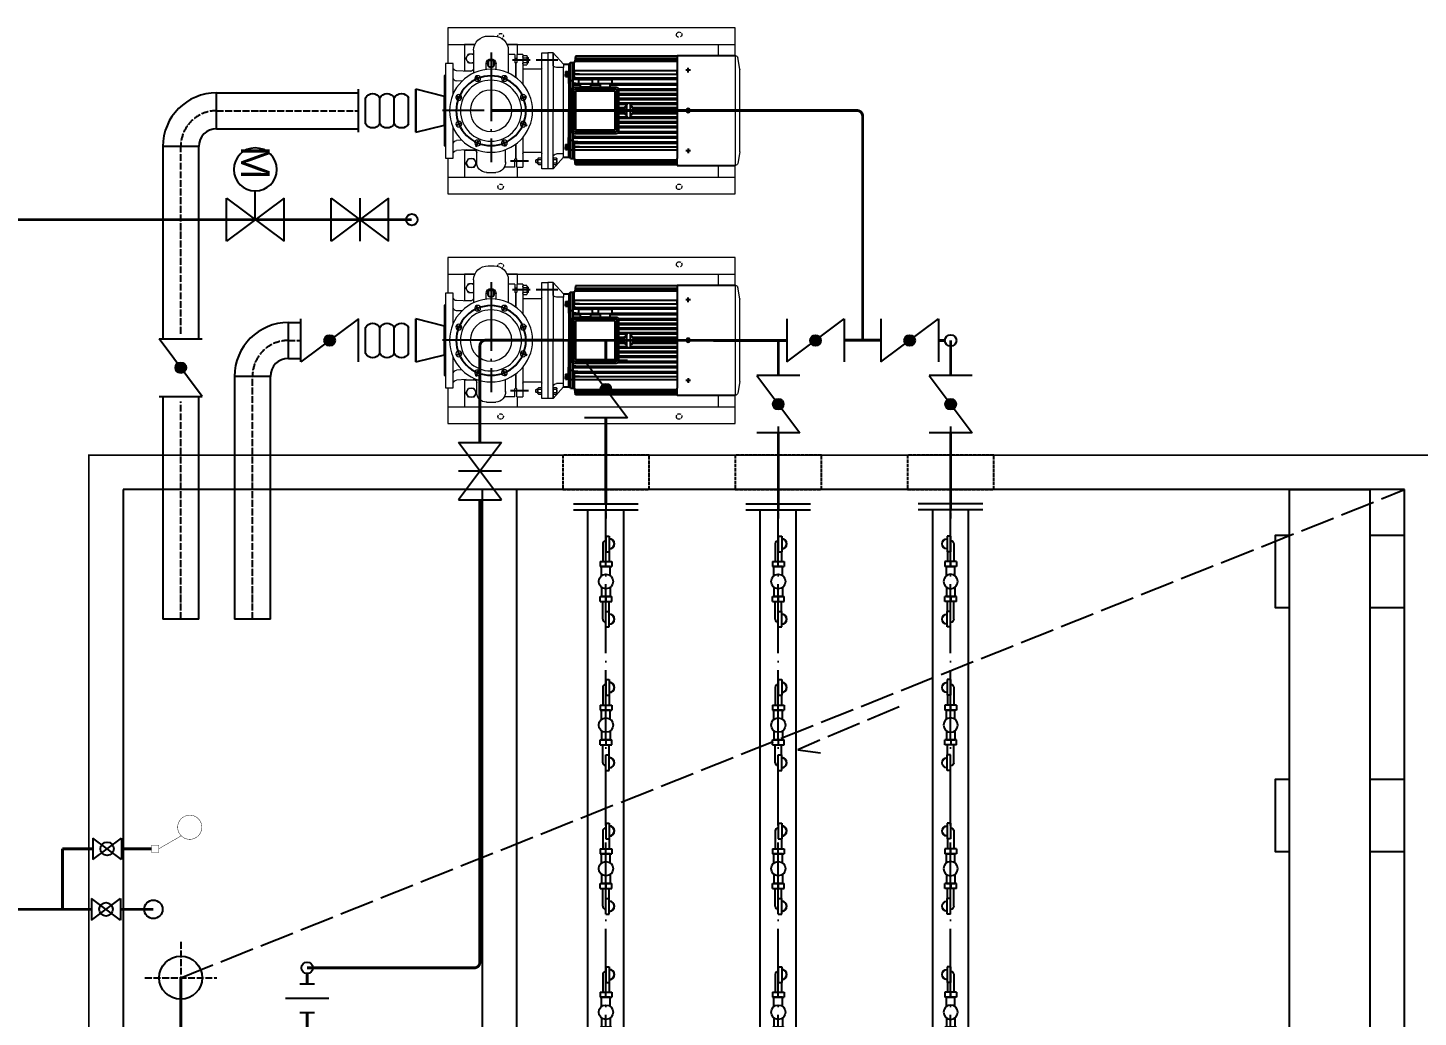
# Model space of a CAD drawing. Header units: inches. Extents: x -26985 to 86262, y -10753 to 149570.
# Drawn here: x -8481 to -3641, y 115889 to 119335 of the extents above; entities that cross this region are included whole.
import ezdxf

# ---------------------------------------------------------------- set-up
doc = ezdxf.new("R2010")
doc.units = ezdxf.units.IN
doc.header["$MEASUREMENT"] = 0
doc.linetypes.add('ACAD_ISO02W100', pattern=[15, 12, -3])
doc.linetypes.add('ACAD_ISO04W100', pattern=[30, 24, -3, 0, -3])
for name, color, linetype in [('JY', 7, 'Continuous'), ('JYKC', 4, 'Continuous'), ('JYKC-YM', 4, 'Continuous')]:
    doc.layers.add(name, color=color, linetype=linetype)
doc.styles.get("Standard").update_dxf_attribs({"font": 'arial.ttf'})

# ---------------------------------------------------------------- blocks, each defined once
blk = doc.blocks.new('JYSP-3620-P')
at = {"layer": 'JYKC', "color": 132, "linetype": 'Continuous', "lineweight": -3}
for p, q in [((3500, 175), (3500, -50)), ((3520, 175), (3520, -50)), ((0, 125), (3500, 125)), ((0, 125), (0, 0)), ((0, 0), (3500, 0))]:
    blk.add_line(p, q, dxfattribs=at)
at = {"layer": 'JYKC', "color": 50, "linetype": 'ACAD_ISO04W100', "lineweight": -3, "ltscale": 10}
blk.add_line((0, 62.5), (3500, 62.5), dxfattribs=at)
at = {"layer": 'JYKC', "color": 136, "linetype": 'Continuous', "lineweight": -3}
for p, q in [((91.7, 62.5), (146.1, 62.5)), ((91.7, 62.5), (91.7, 50.7)), ((91.7, 50.7), (146.1, 50.7)), ((146.1, 62.5), (146.1, 50.7)), ((230, 77.5), (198.2, 77.5)), ((198.2, 47.5), (198.2, 77.5)), ((270, 77.5), (301.8, 77.5)), ((301.8, 47.5), (301.8, 77.5)), ((408.3, 62.5), (353.9, 62.5)), ((353.9, 62.5), (353.9, 50.7)), ((408.3, 50.7), (353.9, 50.7)), ((408.3, 62.5), (408.3, 50.7)), ((591.7, 62.5), (646.1, 62.5)), ((591.7, 62.5), (591.7, 50.7)), ((591.7, 50.7), (646.1, 50.7)), ((646.1, 62.5), (646.1, 50.7)), ((730, 77.5), (698.2, 77.5)), ((698.2, 47.5), (698.2, 77.5)), ((770, 77.5), (801.8, 77.5)), ((801.8, 47.5), (801.8, 77.5)), ((908.3, 62.5), (853.9, 62.5)), ((853.9, 62.5), (853.9, 50.7)), ((908.3, 50.7), (853.9, 50.7)), ((908.3, 62.5), (908.3, 50.7)), ((1091.7, 62.5), (1146.1, 62.5)), ((1091.7, 62.5), (1091.7, 50.7)), ((1091.7, 50.7), (1146.1, 50.7)), ((1146.1, 62.5), (1146.1, 50.7)), ((1230, 77.5), (1198.2, 77.5)), ((1198.2, 47.5), (1198.2, 77.5)), ((1270, 77.5), (1301.8, 77.5)), ((1301.8, 47.5), (1301.8, 77.5)), ((1408.3, 62.5), (1353.9, 62.5)), ((1353.9, 62.5), (1353.9, 50.7)), ((1408.3, 50.7), (1353.9, 50.7)), ((1408.3, 62.5), (1408.3, 50.7)), ((1591.7, 62.5), (1646.1, 62.5)), ((1591.7, 62.5), (1591.7, 50.7)), ((1591.7, 50.7), (1646.1, 50.7)), ((1646.1, 62.5), (1646.1, 50.7)), ((1730, 77.5), (1698.2, 77.5)), ((1698.2, 47.5), (1698.2, 77.5)), ((1770, 77.5), (1801.8, 77.5)), ((1801.8, 47.5), (1801.8, 77.5)), ((1908.3, 62.5), (1853.9, 62.5)), ((1853.9, 62.5), (1853.9, 50.7)), ((1908.3, 50.7), (1853.9, 50.7)), ((1908.3, 62.5), (1908.3, 50.7)), ((2091.7, 62.5), (2146.1, 62.5)), ((2091.7, 62.5), (2091.7, 50.7)), ((2091.7, 50.7), (2146.1, 50.7)), ((2146.1, 62.5), (2146.1, 50.7)), ((2230, 77.5), (2198.2, 77.5)), ((2198.2, 47.5), (2198.2, 77.5)), ((2270, 77.5), (2301.8, 77.5)), ((2301.8, 47.5), (2301.8, 77.5)), ((2408.3, 62.5), (2353.9, 62.5)), ((2353.9, 62.5), (2353.9, 50.7)), ((2408.3, 50.7), (2353.9, 50.7)), ((2408.3, 62.5), (2408.3, 50.7)), ((2591.7, 62.5), (2646.1, 62.5)), ((2591.7, 62.5), (2591.7, 50.7)), ((2591.7, 50.7), (2646.1, 50.7)), ((2646.1, 62.5), (2646.1, 50.7)), ((2730, 77.5), (2698.2, 77.5)), ((2698.2, 47.5), (2698.2, 77.5)), ((2770, 77.5), (2801.8, 77.5)), ((2801.8, 47.5), (2801.8, 77.5)), ((2908.3, 62.5), (2853.9, 62.5)), ((2853.9, 62.5), (2853.9, 50.7)), ((2908.3, 50.7), (2853.9, 50.7)), ((2908.3, 62.5), (2908.3, 50.7)), ((3091.7, 62.5), (3146.1, 62.5)), ((3091.7, 62.5), (3091.7, 50.7)), ((3091.7, 50.7), (3146.1, 50.7)), ((3146.1, 62.5), (3146.1, 50.7)), ((3230, 77.5), (3198.2, 77.5)), ((3198.2, 47.5), (3198.2, 77.5)), ((3270, 77.5), (3301.8, 77.5)), ((3301.8, 47.5), (3301.8, 77.5)), ((3408.3, 62.5), (3353.9, 62.5)), ((3353.9, 62.5), (3353.9, 50.7)), ((3408.3, 50.7), (3353.9, 50.7)), ((3408.3, 62.5), (3408.3, 50.7)), ((230, 47.5), (198.2, 47.5)), ((270, 47.5), (301.8, 47.5)), ((730, 47.5), (698.2, 47.5)), ((770, 47.5), (801.8, 47.5)), ((1230, 47.5), (1198.2, 47.5)), ((1270, 47.5), (1301.8, 47.5)), ((1730, 47.5), (1698.2, 47.5)), ((1770, 47.5), (1801.8, 47.5)), ((2230, 47.5), (2198.2, 47.5)), ((2270, 47.5), (2301.8, 47.5)), ((2730, 47.5), (2698.2, 47.5)), ((2770, 47.5), (2801.8, 47.5)), ((3230, 47.5), (3198.2, 47.5)), ((3270, 47.5), (3301.8, 47.5))]:
    blk.add_line(p, q, dxfattribs=at)
at = {"layer": 'JYKC', "color": 136, "linetype": 'Continuous', "ltscale": 2}
for p, q in [((118.9, 73.6), (180.6, 73.7)), ((146.1, 51.2), (180.6, 51.2)), ((180.6, 82.9), (180.6, 42.4)), ((180.6, 82.9), (198.2, 82.9)), ((198.2, 62.7), (180.6, 62.6)), ((198.2, 82.9), (198.2, 42.4)), ((301.8, 82.9), (301.8, 42.4)), ((319.4, 82.9), (301.8, 82.9)), ((301.8, 62.7), (319.4, 62.6)), ((319.4, 82.9), (319.4, 42.4)), ((381.1, 73.6), (319.4, 73.7)), ((353.9, 51.2), (319.4, 51.2)), ((618.9, 73.6), (680.6, 73.7)), ((646.1, 51.2), (680.6, 51.2)), ((680.6, 82.9), (680.6, 42.4)), ((680.6, 82.9), (698.2, 82.9)), ((698.2, 62.7), (680.6, 62.6)), ((698.2, 82.9), (698.2, 42.4)), ((801.8, 82.9), (801.8, 42.4)), ((819.4, 82.9), (801.8, 82.9)), ((801.8, 62.7), (819.4, 62.6)), ((819.4, 82.9), (819.4, 42.4)), ((881.1, 73.6), (819.4, 73.7)), ((853.9, 51.2), (819.4, 51.2)), ((1118.9, 73.6), (1180.6, 73.7)), ((1146.1, 51.2), (1180.6, 51.2)), ((1180.6, 82.9), (1180.6, 42.4)), ((1180.6, 82.9), (1198.2, 82.9)), ((1198.2, 62.7), (1180.6, 62.6)), ((1198.2, 82.9), (1198.2, 42.4)), ((1301.8, 82.9), (1301.8, 42.4)), ((1319.4, 82.9), (1301.8, 82.9)), ((1301.8, 62.7), (1319.4, 62.6)), ((1319.4, 82.9), (1319.4, 42.4)), ((1381.1, 73.6), (1319.4, 73.7)), ((1353.9, 51.2), (1319.4, 51.2)), ((1618.9, 73.6), (1680.6, 73.7)), ((1646.1, 51.2), (1680.6, 51.2)), ((1680.6, 82.9), (1680.6, 42.4)), ((1680.6, 82.9), (1698.2, 82.9)), ((1698.2, 62.7), (1680.6, 62.6)), ((1698.2, 82.9), (1698.2, 42.4)), ((1801.8, 82.9), (1801.8, 42.4)), ((1819.4, 82.9), (1801.8, 82.9)), ((1801.8, 62.7), (1819.4, 62.6)), ((1819.4, 82.9), (1819.4, 42.4)), ((1881.1, 73.6), (1819.4, 73.7)), ((1853.9, 51.2), (1819.4, 51.2)), ((2118.9, 73.6), (2180.6, 73.7)), ((2146.1, 51.2), (2180.6, 51.2)), ((2180.6, 82.9), (2180.6, 42.4)), ((2180.6, 82.9), (2198.2, 82.9)), ((2198.2, 62.7), (2180.6, 62.6)), ((2198.2, 82.9), (2198.2, 42.4)), ((2301.8, 82.9), (2301.8, 42.4)), ((2319.4, 82.9), (2301.8, 82.9)), ((2301.8, 62.7), (2319.4, 62.6)), ((2319.4, 82.9), (2319.4, 42.4)), ((2381.1, 73.6), (2319.4, 73.7)), ((2353.9, 51.2), (2319.4, 51.2)), ((2618.9, 73.6), (2680.6, 73.7)), ((2646.1, 51.2), (2680.6, 51.2)), ((2680.6, 82.9), (2680.6, 42.4)), ((2680.6, 82.9), (2698.2, 82.9)), ((2698.2, 62.7), (2680.6, 62.6)), ((2698.2, 82.9), (2698.2, 42.4)), ((2801.8, 82.9), (2801.8, 42.4)), ((2819.4, 82.9), (2801.8, 82.9)), ((2801.8, 62.7), (2819.4, 62.6)), ((2819.4, 82.9), (2819.4, 42.4)), ((2881.1, 73.6), (2819.4, 73.7)), ((2853.9, 51.2), (2819.4, 51.2)), ((3118.9, 73.6), (3180.6, 73.7)), ((3146.1, 51.2), (3180.6, 51.2)), ((3180.6, 82.9), (3180.6, 42.4)), ((3180.6, 82.9), (3198.2, 82.9)), ((3198.2, 62.7), (3180.6, 62.6)), ((3198.2, 82.9), (3198.2, 42.4)), ((3301.8, 82.9), (3301.8, 42.4)), ((3319.4, 82.9), (3301.8, 82.9)), ((3301.8, 62.7), (3319.4, 62.6)), ((3319.4, 82.9), (3319.4, 42.4)), ((3381.1, 73.6), (3319.4, 73.7)), ((3353.9, 51.2), (3319.4, 51.2)), ((180.6, 42.4), (198.2, 42.4)), ((319.4, 42.4), (301.8, 42.4)), ((680.6, 42.4), (698.2, 42.4)), ((819.4, 42.4), (801.8, 42.4)), ((1180.6, 42.4), (1198.2, 42.4)), ((1319.4, 42.4), (1301.8, 42.4)), ((1680.6, 42.4), (1698.2, 42.4)), ((1819.4, 42.4), (1801.8, 42.4)), ((2180.6, 42.4), (2198.2, 42.4)), ((2319.4, 42.4), (2301.8, 42.4)), ((2680.6, 42.4), (2698.2, 42.4)), ((2819.4, 42.4), (2801.8, 42.4)), ((3180.6, 42.4), (3198.2, 42.4)), ((3319.4, 42.4), (3301.8, 42.4))]:
    blk.add_line(p, q, dxfattribs=at)
at = {"layer": 'JYKC', "color": 136, "linetype": 'Continuous', "lineweight": -3}
for centre in [(250, 62.5), (750, 62.5), (1250, 62.5), (1750, 62.5), (2250, 62.5), (2750, 62.5), (3250, 62.5)]:
    blk.add_circle(centre, 25, dxfattribs=at)
for centre, radius, start, end in [((118.9, 50.7), 17.8, 180.9657, 359.0343), ((118.9, 50.7), 17.5, 180, 0), ((381.1, 50.7), 17.8, 180.9657, 359.0343), ((381.1, 50.7), 17.5, 180, 0), ((618.9, 50.7), 17.8, 180.9657, 359.0343), ((618.9, 50.7), 17.5, 180, 0), ((881.1, 50.7), 17.8, 180.9657, 359.0343), ((881.1, 50.7), 17.5, 180, 0), ((1118.9, 50.7), 17.8, 180.9657, 359.0343), ((1118.9, 50.7), 17.5, 180, 0), ((1381.1, 50.7), 17.8, 180.9657, 359.0343), ((1381.1, 50.7), 17.5, 180, 0), ((1618.9, 50.7), 17.8, 180.9657, 359.0343), ((1618.9, 50.7), 17.5, 180, 0), ((1881.1, 50.7), 17.8, 180.9657, 359.0343), ((1881.1, 50.7), 17.5, 180, 0), ((2118.9, 50.7), 17.8, 180.9657, 359.0343), ((2118.9, 50.7), 17.5, 180, 0), ((2381.1, 50.7), 17.8, 180.9657, 359.0343), ((2381.1, 50.7), 17.5, 180, 0), ((2618.9, 50.7), 17.8, 180.9657, 359.0343), ((2618.9, 50.7), 17.5, 180, 0), ((2881.1, 50.7), 17.8, 180.9657, 359.0343), ((2881.1, 50.7), 17.5, 180, 0), ((3118.9, 50.7), 17.8, 180.9657, 359.0343), ((3118.9, 50.7), 17.5, 180, 0), ((3381.1, 50.7), 17.8, 180.9657, 359.0343), ((3381.1, 50.7), 17.5, 180, 0)]:
    blk.add_arc(centre, radius, start, end, dxfattribs=at)
at = {"layer": 'JYKC', "color": 136, "linetype": 'Continuous', "ltscale": 2}
for centre, start, end in [((118.9, 62.5), 90, 180), ((381.1, 62.5), 0, 90), ((618.9, 62.5), 90, 180), ((881.1, 62.5), 0, 90), ((1118.9, 62.5), 90, 180), ((1381.1, 62.5), 0, 90), ((1618.9, 62.5), 90, 180), ((1881.1, 62.5), 0, 90), ((2118.9, 62.5), 90, 180), ((2381.1, 62.5), 0, 90), ((2618.9, 62.5), 90, 180), ((2881.1, 62.5), 0, 90), ((3118.9, 62.5), 90, 180), ((3381.1, 62.5), 0, 90)]:
    blk.add_arc(centre, 11.1, start, end, dxfattribs=at)
blk = doc.blocks.new('球阀')
at = {"layer": 'JY', "color": 10, "linetype": 'Continuous', "lineweight": -3}
for p, q in [((-100, 75), (-100, -75)), ((-100, -75), (100, 75)), ((100, -75), (-100, 75)), ((100, 75), (100, -75))]:
    blk.add_line(p, q, dxfattribs=at)
for start, end in [(0, 180), (180, 360)]:
    blk.add_arc((0, 0), 46.7, start, end, dxfattribs=at)
blk = doc.blocks.new('浮球阀')
at = {"layer": 'JY', "color": 10, "linetype": 'Continuous', "lineweight": -3, "const_width": 3}
for points in [[(0, 25), (0, -25), (50, -25), (50, 25), (0, 25)], [(50, 0), (206.6, -90.4)]]:
    blk.add_lwpolyline(points, dxfattribs=at)
blk.add_lwpolyline([(350, -150, 1), (181.9, -150, 1), (350, -150, 1.732051)], format="xyb", dxfattribs=at)
blk = doc.blocks.new('室外管网')
at = {"layer": 'JY', "color": 2, "linetype": 'ACAD_ISO04W100', "lineweight": -3}
for p, q in [((3049.1, 1678), (3049.1, 1928)), ((2925.1, 1804.5), (3175.1, 1804.5))]:
    blk.add_line(p, q, dxfattribs=at)
at = {"layer": 'JY', "color": 11, "linetype": 'Continuous', "lineweight": -3, "const_width": 10}
for points in [[(2597.4, 1804.5), (2482.5, 1804.5)], [(3049.1, 1804.5), (2697.4, 1804.5)], [(2799.1, 1593.7), (2799.1, 1804.5)], [(2593.7, 1593.7), (2488.9, 1593.7)], [(2693.7, 1593.7), (2799.1, 1593.7)]]:
    blk.add_lwpolyline(points, dxfattribs=at)
at = {"layer": 'JY', "color": 5, "linetype": 'ACAD_ISO02W100', "lineweight": -3}
blk.add_circle((3050.1, 1803), 50, dxfattribs=at)
at = {"layer": 'JY', "color": 11, "linetype": 'Continuous', "lineweight": -3}
blk.add_circle((2482.5, 1804.5), 32.1, dxfattribs=at)
at = {"layer": 'JY', "color": 8, "linetype": 'Continuous', "lineweight": -3, "xscale": -0.5, "yscale": 0.5, "zscale": 0.5, "rotation": 180}
for p in [(2647.4, 1804.5), (2643.7, 1593.7)]:
    blk.add_blockref('球阀', p, dxfattribs=at)
at = {"layer": 'JY', "color": 11, "linetype": 'Continuous', "lineweight": -3, "xscale": -0.5, "yscale": 0.5, "zscale": 0.5}
blk.add_blockref('浮球阀', (2488.9, 1593.7), dxfattribs=at)
blk = doc.blocks.new('大小头')
at = {"layer": 'JY', "color": 10, "linetype": 'Continuous', "lineweight": -3}
for p, q in [((100, 75), (0, 50)), ((0, 50), (0, -50)), ((100, -75), (100, 75)), ((0, -50), (100, -75))]:
    blk.add_line(p, q, dxfattribs=at)
blk = doc.blocks.new('软接头')
at = {"layer": 'JY', "color": 10, "linetype": 'Continuous', "lineweight": -3}
for p, q in [((-125, 75), (-125, -75)), ((75, 75), (75, -75)), ((-100, 45), (-100, -45)), ((-50, 45), (-50, -45)), ((0, 45), (0, -45)), ((50, 45), (50, -45))]:
    blk.add_line(p, q, dxfattribs=at)
for centre, start, end in [((-75, 31.6), 28.1642, 151.8358), ((-25, 31.6), 28.1642, 151.8358), ((25, 31.6), 28.1642, 151.8358), ((-75, -31.6), 208.1642, 331.8358), ((-25, -31.6), 208.1642, 331.8358), ((25, -31.6), 208.1642, 331.8358)]:
    blk.add_arc(centre, 28.4, start, end, dxfattribs=at)
blk = doc.blocks.new('蝶阀')
at = {"layer": 'JY', "linetype": 'Continuous', "lineweight": -3}
h = blk.add_hatch(color=10, dxfattribs=at)
h.paths.add_polyline_path([(-14.9, 11.2), (14.9, -11.2, 0.162278), (18.7, 0, 0.720759)])
h.paths.add_polyline_path([(14.9, -11.2), (-14.9, 11.2, 0.162278), (-18.7, 0, 0.720759)])
at = {"layer": 'JY', "color": 10, "linetype": 'Continuous', "lineweight": -3}
for p, q in [((100, -75), (-100, 75)), ((-100, 75), (-100, -75)), ((100, 75), (100, -75))]:
    blk.add_line(p, q, dxfattribs=at)
for start, end in [(0, 180), (180, 360)]:
    blk.add_arc((0, 0), 18.7, start, end, dxfattribs=at)
blk = doc.blocks.new('水泵P')
at = {"layer": 'JYKC', "linetype": 'Continuous'}
h = blk.add_hatch(dxfattribs=at)
h.set_pattern_fill('U', color=136, scale=1.287738, angle=135, style=0, pattern_type=0)
h.set_pattern_definition([(135, (-580.4002, 126.8244), (-0.91057, -0.91057), [])])
h.paths.add_polyline_path([(-580.4, 132.4), (-580.4, 137.1), (-582.5, 137.1), (-582.5, 132.4)])
h.paths.add_polyline_path([(-582.5, 121.2), (-582.5, 116.5), (-580.4, 116.5), (-580.4, 121.2)])
h = blk.add_hatch(dxfattribs=at)
h.set_pattern_fill('U', color=136, scale=1.15563, angle=45, style=0, pattern_type=0)
h.set_pattern_definition([(225, (-580.4002, -126.8244), (-0.91057, 0.91057), [])])
h.paths.add_polyline_path([(-580.4, -132.4), (-580.4, -137.1), (-582.5, -137.1), (-582.5, -132.4)])
h.paths.add_polyline_path([(-582.5, -121.2), (-582.5, -116.5), (-580.4, -116.5), (-580.4, -121.2)])
at = {"layer": 'JYKC', "color": 4, "linetype": 'Continuous', "lineweight": 15}
for p, q in [((-1000.8, 165.6), (-1000.8, 289.8)), ((-1000.8, 289.8), (-1.2, 289.8)), ((-1.2, 289.8), (-1.2, 191.4)), ((-1008.9, -163.8), (-1008.9, 165.6)), ((-1008.9, 165.6), (-982.4, 165.6)), ((-1012.4, 123.4), (-1008.9, 126.9)), ((-1012.4, 123.4), (-1012.4, -121.6)), ((-1012.4, -121.6), (-1008.9, -125.1)), ((-982.4, -163.8), (-1008.9, -163.8)), ((-1000.8, -288), (-1000.8, -163.8)), ((-1.2, -191.4), (-1.2, -288)), ((-1.2, -288), (-1000.8, -288))]:
    blk.add_line(p, q, dxfattribs=at)
at = {"layer": 'JYKC', "color": 136, "linetype": 'Continuous', "lineweight": 15}
for p, q in [((-1000.8, 232), (-1.2, 232)), ((-943.1, 139.6), (-943.1, 232)), ((-943.1, 232), (-758.2, 232)), ((-929.2, 198.9), (-938.4, 182.9)), ((-910.7, 198.9), (-929.2, 198.9)), ((-901.5, 182.9), (-910.7, 198.9)), ((-866.7, 215.8), (-833.7, 215.8)), ((-773.2, 197.4), (-804.9, 197.4)), ((-767.5, 197.4), (-773.2, 197.4)), ((-767.5, 197.3), (-767.5, 169.1)), ((-760.6, 197.4), (-739.6, 197.4)), ((-760.6, 197.3), (-760.6, 169.1)), ((-758.2, 232), (-758.2, 197.4)), ((-739.6, 93.3), (-739.6, 197.3)), ((-652.9, 203.2), (-673.9, 203.2)), ((-673.9, 203.2), (-673.9, -201.1)), ((-652.9, -201.1), (-652.9, 203.2)), ((-634.6, 203.1), (-652.5, 203.1)), ((-634.6, 162.7), (-634.6, 203.1)), ((-634.6, 203.1), (-598.7, 162.7)), ((-634.6, 203.1), (-634.6, 0.9)), ((-59, 232), (-59, 191.4)), ((-982.4, 165.6), (-982.4, 60.1)), ((-938.4, 182.9), (-929.2, 166.9)), ((-929.2, 166.9), (-910.7, 166.9)), ((-910.7, 166.9), (-901.5, 182.9)), ((-900.4, 181.9), (-900.4, 136.4)), ((-850.6, 150.9), (-850.6, 145.3)), ((-800.6, 181), (-800.7, 136.7)), ((-763.9, 165.4), (-767.5, 169.1)), ((-760.6, 169.1), (-764, 165.6)), ((-763.9, 116.5), (-763.9, 165.7)), ((-763.9, 165.7), (-763.9, 116.5)), ((-735.5, 145.4), (-678, 145.4)), ((-695.2, 180.4), (-695.2, 173.3)), ((-695.2, 173.3), (-693.1, 171.1)), ((-695.1, 180.4), (-693.1, 182.6)), ((-693.1, 182.6), (-693.1, 171.1)), ((-687.4, 182.6), (-693.1, 182.6)), ((-693.1, 171.1), (-687.4, 171.1)), ((-687.4, 185.6), (-687.4, 168.4)), ((-685.5, 182.6), (-685.6, 182.6)), ((-685.5, 188.5), (-674, 188.5)), ((-685.5, 182.7), (-674, 182.7)), ((-685.5, 171.1), (-674, 171.1)), ((-685.5, 165.3), (-674, 165.3)), ((-623, 188.8), (-634.5, 188.8)), ((-623, 183), (-634.5, 183)), ((-623, 171.4), (-634.5, 171.4)), ((-623, 165.6), (-634.5, 165.6)), ((-598.7, 151.1), (-623, 151.1)), ((-621.1, 185.9), (-621.1, 168.7)), ((-598.7, 162.7), (-598.7, 151.1)), ((-598.7, 151.1), (-598.7, -149.8)), ((0, 191.4), (0, -191.4)), ((8.5, 183.9), (8.5, 184.3)), ((15.6, 143.7), (8.5, 184.3)), ((-937.5, 137.4), (-971.4, 139.4)), ((-952.7, 103.1), (-971.4, 104.2)), ((-943.1, 139.6), (-943.1, 137.8)), ((-904.4, 139.6), (-943.1, 139.6)), ((-937.3, 137.5), (-912.4, 136.3)), ((-167.4, 142.3), (-164.5, 144)), ((-167.4, 138.9), (-167.4, 142.3)), ((-164.5, 137.3), (-167.4, 138.9)), ((-164.5, 144), (-161.6, 142.3)), ((-161.6, 138.9), (-164.5, 137.3)), ((-161.6, 142.3), (-161.6, 138.9)), ((15.6, 143.7), (15.6, -143.7)), ((-634.8, -201.1), (-634.8, 0.4)), ((-953.9, -50.4), (-971.6, -40.6)), ((-982.4, -58.4), (-982.4, -163.8)), ((-739.6, -195.5), (-739.6, -91.5)), ((-952, -102), (-971.9, -102.8)), ((-923, -136), (-971.9, -138)), ((-943.1, -136.8), (-943.1, -137.8)), ((-943.1, -230.2), (-943.1, -137.8)), ((-943.1, -137.8), (-917.1, -137.8)), ((-911.2, -209.7), (-911.2, -130.4)), ((-867.9, -142.5), (-867.9, -163.2)), ((-833.3, -142.5), (-833.3, -163.2)), ((-790.7, -209.1), (-790.7, -130.5)), ((-763.9, -114.7), (-763.9, -164.1)), ((-763.9, -164.1), (-763.9, -114.7)), ((-739.5, -143.6), (-739.5, -143.6)), ((-678, -143.6), (-735.4, -143.6)), ((-164.5, -137.3), (-167.4, -138.9)), ((-167.4, -138.9), (-167.4, -142.3)), ((-167.4, -142.3), (-164.5, -144)), ((-161.6, -138.9), (-164.5, -137.3)), ((-164.5, -144), (-161.6, -142.3)), ((-161.6, -142.3), (-161.6, -138.9)), ((15.6, -143.7), (8.5, -184.3)), ((-929.2, -165.1), (-938.4, -181.1)), ((-938.4, -181.1), (-929.2, -197.1)), ((-911.2, -165.1), (-929.2, -165.1)), ((-859.7, -153.4), (-842, -153.4)), ((-859.7, -172.4), (-859.7, -153.4)), ((-842, -172.4), (-859.7, -172.4)), ((-850.6, -166.1), (-850.6, -160.3)), ((-842, -153.4), (-842, -172.4)), ((-763.9, -163.8), (-767.3, -167.5)), ((-767.3, -195.4), (-767.3, -167.5)), ((-767.3, -167.6), (-760.6, -167.6)), ((-767.3, -182.3), (-760.6, -182.3)), ((-760.6, -167.7), (-763.9, -164.1)), ((-760.6, -195.5), (-760.6, -167.7)), ((-760.6, -195.5), (-760.6, -167.7)), ((-738.3, -159.4), (-726.3, -159.4)), ((-738.3, -167.3), (-726.3, -167.3)), ((-738.3, -183.2), (-726.3, -183.2)), ((-738.3, -191.1), (-726.3, -191.1)), ((-725.1, -163.4), (-725.1, -187.1)), ((-721.7, -166), (-725.1, -166)), ((-725.1, -166), (-725.1, -184.5)), ((-725.1, -184.5), (-721.7, -184.5)), ((-721.7, -166), (-720.5, -167.2)), ((-721.7, -184.5), (-721.7, -166)), ((-720.5, -183.3), (-721.7, -184.5)), ((-720.5, -167.2), (-720.5, -183.3)), ((-634.8, -161.4), (-634.8, -201.1)), ((-634, -200.9), (-598.9, -161.4)), ((-598.9, -149.8), (-623.3, -149.8)), ((-598.9, -161.4), (-598.9, -149.8)), ((-59, -191.4), (-59, -230.2)), ((8.5, -183.9), (8.5, -184.3)), ((-1000.8, -230.2), (-906.7, -230.2)), ((-906.7, -230.2), (-943.1, -230.2)), ((-929.2, -197.1), (-911.2, -197.1)), ((-758.2, -230.2), (-795.1, -230.2)), ((-795.1, -230.2), (-1.2, -230.2)), ((-767.3, -195.6), (-790.7, -195.5)), ((-739.6, -195.6), (-760.6, -195.6)), ((-758.2, -195.6), (-758.2, -230.2)), ((-673.9, -201.1), (-652.9, -201.1)), ((-634.1, -201.2), (-652.5, -201.2)), ((-860.7, -259.1), (-840.3, -259))]:
    blk.add_line(p, q, dxfattribs=at)
at = {"layer": 'JYKC', "color": 50, "linetype": 'ACAD_ISO04W100', "ltscale": 10}
for p, q in [((-850.6, -202.5), (-850.6, 180.5)), ((25.8, 0), (-1020.1, 0))]:
    blk.add_line(p, q, dxfattribs=at)
at = {"layer": 'JYKC', "color": 136, "linetype": 'Continuous', "ltscale": 3}
for p, q in [((-720.6, 176.9), (-782.3, 176.9)), ((-164.5, 132.3), (-164.5, 149)), ((-902.4, 126), (-893.8, 105.2)), ((-798.9, 125.8), (-807.9, 104.1)), ((-156.4, 140.6), (-172.6, 140.6)), ((-972.9, 51.6), (-952.5, 43.1)), ((-724.6, 53.1), (-748.3, 43.3)), ((-952.8, -41.4), (-972.7, -49.7)), ((-748.5, -41.4), (-727.6, -50)), ((-893.1, -101.6), (-900.8, -120.2)), ((-807.5, -103.1), (-799.6, -122.2)), ((-156.4, -140.6), (-172.6, -140.6)), ((-164.5, -132.3), (-164.5, -149)), ((-714.5, -175.3), (-776.1, -175.3)), ((-617.7, -175.3), (-693.2, -175.3))]:
    blk.add_line(p, q, dxfattribs=at)
at = {"layer": 'JYKC', "color": 136, "linetype": 'Continuous'}
for p, q in [((-598.7, 162.7), (-578.6, 162.7)), ((-579.9, 162.7), (-579.9, 0)), ((-573.9, 167.4), (-578.6, 162.7)), ((-573.9, -167.4), (-574, 167.2)), ((-573.9, 167.4), (-565.3, 167.4)), ((-565.3, 167.4), (-562.7, 167.4)), ((-565.3, 167.4), (-565.3, -167.4)), ((-565.3, 162.3), (-561.9, 162.3)), ((-561.7, 137.7), (-561.7, 167.5)), ((-556.6, 189.7), (-558.5, 171.3)), ((-203.1, 189.7), (-556.6, 189.7)), ((-203.1, 191.4), (-203.1, 167.4)), ((-203.1, 191.4), (0, 191.4)), ((-203.1, -191.4), (-203.1, 167.4)), ((-591.6, 135.3), (-591.6, 126.8)), ((-591.6, 135.3), (-585.2, 135.3)), ((-585.2, 131.1), (-591.6, 131.1)), ((-591.6, 118.3), (-591.6, 126.8)), ((-585.2, 122.6), (-591.6, 122.6)), ((-591.6, 118.3), (-585.2, 118.3)), ((-587, 126.8), (-580.7, 126.8)), ((-585.2, 135.3), (-585.2, 126.8)), ((-585.2, 134.7), (-582.5, 134.7)), ((-585.2, 126.8), (-585.2, 134.7)), ((-580.3, 131.7), (-585.2, 131.7)), ((-585.2, 126.8), (-582.5, 128.4)), ((-585.2, 126.8), (-585.2, 118.9)), ((-582.5, 126.8), (-585.2, 125.3)), ((-585.2, 118.3), (-585.2, 126.8)), ((-580.4, 121.9), (-585.2, 121.9)), ((-585.2, 118.9), (-582.5, 118.9)), ((-584.3, 126.8), (-578.8, 126.8)), ((-582.5, 137.1), (-580.4, 137.1)), ((-582.5, 126.8), (-582.5, 137.1)), ((-582.5, 134.7), (-582.5, 126.8)), ((-582.5, 132.4), (-580.4, 132.4)), ((-582.5, 126.8), (-582.5, 116.5)), ((-582.5, 118.9), (-582.5, 126.8)), ((-582.5, 121.2), (-580.4, 121.2)), ((-582.5, 116.5), (-580.4, 116.5)), ((-580.4, 137.7), (-580.4, 94.1)), ((-543, 137.7), (-580.4, 137.7)), ((-580.4, 137.1), (-580.4, 126.8)), ((-580.4, 116.5), (-580.4, 126.8)), ((-574, 103.9), (-580.4, 94.1)), ((-574, 103.9), (-565.3, 103.9)), ((-562.7, 124.2), (-565.3, 124.2)), ((-562.7, 124.2), (-562.7, 137.7)), ((-543, 126.8), (-562.7, 126.8)), ((-561, 107.7), (-561, 137.1)), ((-549, 112.8), (-561, 114.6)), ((-549, 109.4), (-561, 107.7)), ((-549, 109.4), (-549, 112.8)), ((-210, 112.8), (-204.9, 113.7)), ((-210, 109.4), (-210, 112.8)), ((-210, 109.4), (-204.9, 108.6)), ((-204.9, 113.7), (-203.1, 113.7)), ((-204.9, 108.6), (-204.9, 113.7)), ((-204.9, 108.6), (-203.1, 108.6)), ((-568.3, 73), (-568.3, -73)), ((-562.1, 70.7), (-562.1, -70.7)), ((-561, 89.8), (-561, 96.7)), ((-549, 95), (-561, 96.7)), ((-549, 91.5), (-561, 89.8)), ((-414.6, 80.7), (-560.6, 80.7)), ((-416.9, 74.5), (-558.2, 74.5)), ((-555.9, 66), (-555.9, -66)), ((-421.5, 68.4), (-553.6, 68.4)), ((-549, 91.5), (-549, 95)), ((-419.2, -66), (-419.2, 66)), ((-413, -70.7), (-413, 70.7)), ((-406.9, -73), (-406.9, 73)), ((-210, 95), (-204.9, 95.8)), ((-210, 91.5), (-210, 95)), ((-210, 91.5), (-204.9, 90.7)), ((-210, 76.9), (-204.9, 77.8)), ((-210, 73.5), (-210, 76.9)), ((-210, 73.5), (-204.9, 72.6)), ((-210, 58.8), (-204.9, 59.7)), ((-210, 55.4), (-210, 58.8)), ((-210, 55.4), (-204.9, 54.5)), ((-204.9, 90.7), (-204.9, 95.8)), ((-204.9, 95.8), (-203.1, 95.8)), ((-204.9, 90.7), (-203.1, 90.7)), ((-204.9, 72.6), (-204.9, 77.8)), ((-204.9, 77.8), (-203.1, 77.8)), ((-204.9, 72.6), (-203.1, 72.6)), ((-204.9, 54.5), (-204.9, 59.7)), ((-204.9, 59.7), (-203.1, 59.7)), ((-204.9, 54.5), (-203.1, 54.5)), ((-579.9, -94.9), (-579.9, 0)), ((-377.8, 20.6), (-377.8, -20.6)), ((-365.8, -20.6), (-365.8, 20.6)), ((-365.8, 20.6), (-365.8, 20.6)), ((-210, 42.5), (-204.9, 43.4)), ((-210, 39.1), (-210, 42.5)), ((-210, 39.1), (-204.9, 38.2)), ((-210, 26.2), (-204.9, 27)), ((-210, 22.8), (-210, 26.2)), ((-210, 22.8), (-204.9, 21.9)), ((-210, 9.9), (-204.9, 10.7)), ((-210, 6.4), (-210, 9.9)), ((-210, 6.4), (-204.9, 5.6)), ((-204.9, 38.2), (-204.9, 43.4)), ((-204.9, 43.4), (-203.1, 43.4)), ((-204.9, 38.2), (-203.1, 38.2)), ((-204.9, 21.9), (-204.9, 27)), ((-204.9, 27), (-203.1, 27)), ((-204.9, 21.9), (-203.1, 21.9)), ((-204.9, 5.6), (-204.9, 10.7)), ((-204.9, 10.7), (-203.1, 10.7)), ((-204.9, 5.6), (-203.1, 5.6)), ((-159.5, 0.4), (-169.5, 0.4)), ((-169.5, 0.4), (-169.5, -0.4)), ((-159.5, -0.4), (-159.5, 0.4)), ((-377.8, -20.6), (-377.8, -20.6)), ((-210, -6.4), (-204.9, -5.6)), ((-210, -6.4), (-210, -9.9)), ((-210, -9.9), (-204.9, -10.7)), ((-210, -22.8), (-204.9, -21.9)), ((-210, -22.8), (-210, -26.2)), ((-210, -26.2), (-204.9, -27)), ((-210, -39.1), (-204.9, -38.2)), ((-210, -39.1), (-210, -42.5)), ((-210, -42.5), (-204.9, -43.4)), ((-204.9, -5.6), (-203.1, -5.6)), ((-204.9, -5.6), (-204.9, -10.7)), ((-204.9, -10.7), (-203.1, -10.7)), ((-204.9, -21.9), (-203.1, -21.9)), ((-204.9, -21.9), (-204.9, -27)), ((-204.9, -27), (-203.1, -27)), ((-204.9, -38.2), (-203.1, -38.2)), ((-204.9, -38.2), (-204.9, -43.4)), ((-204.9, -43.4), (-203.1, -43.4)), ((-169.5, -0.4), (-159.5, -0.4)), ((-574, -103.9), (-580.4, -94.1)), ((-580.4, -137.7), (-580.4, -94.1)), ((-549, -89.7), (-561, -88)), ((-561, -88), (-561, -94.9)), ((-549, -93.1), (-561, -94.9)), ((-560.6, -80.7), (-414.6, -80.7)), ((-558.2, -74.5), (-416.9, -74.5)), ((-553.6, -68.4), (-421.5, -68.4)), ((-549, -89.7), (-549, -93.1)), ((-498.3, -92.3), (-545.5, -92.3)), ((-545.5, -92.3), (-545.5, -108.5)), ((-504.4, -80.7), (-539.4, -80.7)), ((-539.4, -80.7), (-539.4, -92.3)), ((-539.4, -92.3), (-504.4, -92.3)), ((-504.4, -92.3), (-504.4, -80.7)), ((-498.3, -108.5), (-498.3, -92.3)), ((-429.6, -92.3), (-476.8, -92.3)), ((-476.8, -92.3), (-476.8, -108.5)), ((-470.8, -92.3), (-470.8, -80.7)), ((-470.8, -80.7), (-435.7, -80.7)), ((-435.7, -92.3), (-470.8, -92.3)), ((-435.7, -80.7), (-435.7, -92.3)), ((-429.6, -108.5), (-429.6, -92.3)), ((-210, -55.4), (-204.9, -54.5)), ((-210, -55.4), (-210, -58.8)), ((-210, -58.8), (-204.9, -59.7)), ((-210, -71.7), (-204.9, -70.8)), ((-210, -71.7), (-210, -75.1)), ((-210, -75.1), (-204.9, -76)), ((-210, -89.7), (-204.9, -88.9)), ((-210, -89.7), (-210, -93.1)), ((-210, -93.1), (-204.9, -94)), ((-204.9, -54.5), (-203.1, -54.5)), ((-204.9, -54.5), (-204.9, -59.7)), ((-204.9, -59.7), (-203.1, -59.7)), ((-204.9, -70.8), (-203.1, -70.8)), ((-204.9, -70.8), (-204.9, -76)), ((-204.9, -76), (-203.1, -76)), ((-204.9, -88.9), (-203.1, -88.9)), ((-204.9, -88.9), (-204.9, -94)), ((-204.9, -94), (-203.1, -94)), ((-591.6, -118.3), (-591.6, -126.8)), ((-591.6, -118.3), (-585.2, -118.3)), ((-585.2, -122.6), (-591.6, -122.6)), ((-591.6, -135.3), (-591.6, -126.8)), ((-585.2, -131.1), (-591.6, -131.1)), ((-591.6, -135.3), (-585.2, -135.3)), ((-587, -126.8), (-580.7, -126.8)), ((-585.2, -118.3), (-585.2, -126.8)), ((-585.2, -126.8), (-585.2, -118.9)), ((-585.2, -118.9), (-582.5, -118.9)), ((-580.4, -121.9), (-585.2, -121.9)), ((-582.5, -126.8), (-585.2, -125.3)), ((-585.2, -126.8), (-585.2, -134.7)), ((-585.2, -126.8), (-582.5, -128.4)), ((-585.2, -135.3), (-585.2, -126.8)), ((-580.3, -131.7), (-585.2, -131.7)), ((-585.2, -134.7), (-582.5, -134.7)), ((-584.3, -126.8), (-578.8, -126.8)), ((-582.5, -126.8), (-582.5, -116.5)), ((-582.5, -116.5), (-580.4, -116.5)), ((-582.5, -118.9), (-582.5, -126.8)), ((-582.5, -121.2), (-580.4, -121.2)), ((-582.5, -134.7), (-582.5, -126.8)), ((-582.5, -126.8), (-582.5, -137.1)), ((-582.5, -132.4), (-580.4, -132.4)), ((-582.5, -137.1), (-580.4, -137.1)), ((-580.4, -116.5), (-580.4, -126.8)), ((-580.4, -137.1), (-580.4, -126.8)), ((-579.9, -161.4), (-579.9, -137.7)), ((-574, -103.9), (-565.3, -103.9)), ((-562.7, -124.2), (-565.3, -124.2)), ((-562.7, -124.2), (-562.7, -137.7)), ((-543, -126.8), (-562.7, -126.8)), ((-561.7, -137.7), (-561.7, -167.5)), ((-561, -107.7), (-561, -137.1)), ((-549, -109.4), (-561, -107.7)), ((-549, -112.8), (-561, -114.6)), ((-549, -109.4), (-549, -112.8)), ((-545.5, -108.5), (-498.3, -108.5)), ((-476.8, -108.5), (-429.6, -108.5)), ((-210, -109.4), (-204.9, -108.6)), ((-210, -109.4), (-210, -112.8)), ((-210, -112.8), (-204.9, -113.7)), ((-204.9, -108.6), (-204.9, -113.7)), ((-204.9, -108.6), (-203.1, -108.6)), ((-204.9, -113.7), (-203.1, -113.7)), ((-598.9, -161.4), (-579.9, -161.4)), ((-573.9, -167.4), (-579.9, -161.4)), ((-573.9, -167.4), (-565.3, -167.4)), ((-565.3, -162.3), (-561.9, -162.3)), ((-565.3, -167.4), (-562.7, -167.4)), ((-565.3, -167.4), (-562.7, -167.4)), ((-556.6, -189.7), (-558.5, -171.3)), ((-203.1, -189.7), (-556.6, -189.7)), ((-203.1, -191.4), (0, -191.4))]:
    blk.add_line(p, q, dxfattribs=at)
at = {"layer": 'JYKC', "color": 136, "linetype": 'Continuous', "ltscale": 5}
for p, q in [((-558.4, 172), (-203.1, 172)), ((-203.1, 177.4), (-557.9, 177.4)), ((-557.4, 181.7), (-203.1, 181.7)), ((-203.1, 137.7), (-561, 137.7)), ((-561, 137.7), (-561, 126.8)), ((-561, 126.8), (-203.1, 126.8)), ((-203.1, 126.8), (-203.1, 137.7)), ((-561, -126.8), (-203.1, -126.8)), ((-561, -137.7), (-561, -126.8)), ((-203.1, -137.7), (-561, -137.7)), ((-203.1, -126.8), (-203.1, -137.7)), ((-558.4, -172), (-203.1, -172)), ((-203.1, -177.4), (-557.9, -177.4)), ((-557.4, -181.7), (-203.1, -181.7))]:
    blk.add_line(p, q, dxfattribs=at)
at = {"layer": 'JYKC', "color": 136, "linetype": 'Continuous', "lineweight": 13, "ltscale": 5}
for p, q in [((-203.1, 126.8), (-561, 126.8)), ((-561, 126.8), (-561, 114.6)), ((-561, 114.6), (-203.1, 114.6)), ((-203.1, 114.6), (-203.1, 126.8)), ((-561, -114.6), (-203.1, -114.6)), ((-561, -126.8), (-561, -114.6)), ((-203.1, -126.8), (-561, -126.8)), ((-203.1, -114.6), (-203.1, -126.8))]:
    blk.add_line(p, q, dxfattribs=at)
at = {"layer": 'JYKC', "color": 136, "linetype": 'Continuous', "lineweight": 13}
for p, q in [((-561, 114.6), (-203.1, 114.6)), ((-561, 107.7), (-203.1, 107.7)), ((-549, 112.8), (-210, 112.8)), ((-549, 109.4), (-210, 109.4)), ((-561, 96.7), (-203.1, 96.7)), ((-561, 89.8), (-203.1, 89.8)), ((-549, 95), (-210, 95)), ((-549, 91.5), (-210, 91.5)), ((-409.3, 78.6), (-203.1, 78.6)), ((-408, 76.9), (-210, 76.9)), ((-406.9, 73.5), (-210, 73.5)), ((-406.9, 71.8), (-203.1, 71.8)), ((-406.9, 60.5), (-203.1, 60.5)), ((-406.9, 58.8), (-210, 58.8)), ((-406.9, 55.4), (-210, 55.4)), ((-406.9, 53.7), (-203.1, 53.7)), ((-406.9, 44.2), (-203.1, 44.2)), ((-406.9, 42.5), (-210, 42.5)), ((-406.9, 39.1), (-210, 39.1)), ((-406.9, 37.3), (-203.1, 37.3)), ((-406.9, 27.9), (-203.1, 27.9)), ((-406.9, 26.2), (-374, 26.2)), ((-406.9, 22.8), (-377.4, 22.8)), ((-406.9, 21), (-377.8, 21)), ((-406.9, 11.6), (-385.9, 11.6)), ((-406.9, 9.9), (-387.1, 9.9)), ((-406.9, 6.4), (-388.8, 6.4)), ((-406.9, 4.7), (-389.4, 4.7)), ((-369.6, 26.2), (-210, 26.2)), ((-366.2, 22.8), (-210, 22.8)), ((-365.8, 21), (-203.1, 21)), ((-357.7, 11.6), (-203.1, 11.6)), ((-356.5, 9.9), (-210, 9.9)), ((-354.8, 6.4), (-210, 6.4)), ((-354.2, 4.7), (-203.1, 4.7)), ((-406.9, -4.7), (-389.4, -4.7)), ((-406.9, -6.4), (-388.8, -6.4)), ((-406.9, -9.9), (-387.1, -9.9)), ((-406.9, -11.6), (-385.9, -11.6)), ((-406.9, -21), (-377.8, -21)), ((-406.9, -22.8), (-377.4, -22.8)), ((-406.9, -26.2), (-374, -26.2)), ((-406.9, -27.9), (-203.1, -27.9)), ((-406.9, -37.3), (-203.1, -37.3)), ((-406.9, -39.1), (-210, -39.1)), ((-406.9, -42.5), (-210, -42.5)), ((-406.9, -44.2), (-203.1, -44.2)), ((-369.6, -26.2), (-210, -26.2)), ((-366.2, -22.8), (-210, -22.8)), ((-365.8, -21), (-203.1, -21)), ((-357.7, -11.6), (-203.1, -11.6)), ((-356.5, -9.9), (-210, -9.9)), ((-354.8, -6.4), (-210, -6.4)), ((-354.2, -4.7), (-203.1, -4.7)), ((-561, -88), (-539.4, -88)), ((-561, -94.9), (-545.5, -94.9)), ((-549, -89.7), (-539.4, -89.7)), ((-549, -93.1), (-545.5, -93.1)), ((-504.4, -88), (-470.8, -88)), ((-504.4, -89.7), (-470.8, -89.7)), ((-498.3, -93.1), (-476.8, -93.1)), ((-498.3, -94.9), (-476.8, -94.9)), ((-435.7, -88), (-203.1, -88)), ((-435.7, -89.7), (-210, -89.7)), ((-429.6, -93.1), (-210, -93.1)), ((-429.6, -94.9), (-203.1, -94.9)), ((-407.9, -76.8), (-203.1, -76.8)), ((-407.2, -75.1), (-210, -75.1)), ((-406.9, -53.7), (-203.1, -53.7)), ((-406.9, -55.4), (-210, -55.4)), ((-406.9, -58.8), (-210, -58.8)), ((-406.9, -60.5), (-203.1, -60.5)), ((-406.9, -70), (-203.1, -70)), ((-406.9, -71.7), (-210, -71.7)), ((-561, -107.7), (-545.5, -107.7)), ((-561, -114.6), (-203.1, -114.6)), ((-549, -109.4), (-210, -109.4)), ((-549, -112.8), (-210, -112.8)), ((-498.3, -107.7), (-476.8, -107.7)), ((-429.6, -107.7), (-203.1, -107.7))]:
    blk.add_line(p, q, dxfattribs=at)
at = {"layer": 'JYKC', "color": 136, "linetype": 'Continuous', "lineweight": 15}
for centre, radius in [((-920, 182.9), 16), ((-850.6, 0.9), 144.5), ((-850.6, 0.9), 106.3), ((-897, 113.1), 10.1), ((-804.2, 113), 10.1), ((-164.5, 140.6), 1.98), ((-962.8, 47.3), 10.1), ((-850.6, 0.9), 72.2), ((-738.5, 47.5), 10.1), ((-962.7, -45.5), 10.1), ((-738.5, -45.5), 10.1), ((-897, -111.2), 10.1), ((-804.2, -111.1), 10.1), ((-164.5, -140.6), 1.98), ((-850.6, -163.2), 13.4)]:
    blk.add_circle(centre, radius, dxfattribs=at)
at = {"layer": 'JYKC', "color": 136, "linetype": 'Continuous', "ltscale": 3}
blk.add_circle((-850.6, 0.9), 121.3, dxfattribs=at)
at = {"layer": 'JYKC', "color": 136, "linetype": 'Continuous'}
for radius in [6.47, 5.02]:
    blk.add_circle((-164.5, 0), radius, dxfattribs=at)
at = {"layer": 'JYKC', "color": 136, "linetype": 'Continuous', "lineweight": 15}
for centre, radius, start, end in [((-817.2, 265.8), 9.57, 137.1314, 220.1105), ((-817.2, 265.8), 9.57, 72.1445, 126.6106), ((-817.2, 265.8), 9.57, 245.2689, 312.8614), ((-817.2, 265.8), 9.57, 341.2932, 53.3956), ((-196, 265.8), 9.57, 136.3943, 218.9545), ((-196, 265.8), 9.57, 233.9388, 306.4237), ((-196, 265.8), 9.57, 63.3037, 123.5599), ((-196, 265.8), 9.57, 329.6057, 42.9164), ((-866, 181.2), 34.7, 89.724, 186.6149), ((-835.2, 181.2), 34.7, 355.6202, 87.8024), ((-970.7, 151), 11.7, 182.4631, 267.3913), ((-912.1, 148.1), 11.7, 266.5669, 357.2735), ((-735.3, 149.6), 4.26, 180.7324, 269.5924), ((-684.3, 185.6), 3.13, 112.4758, 247.5242), ((-677.8, 176.9), 9.61, 143.0468, 216.9532), ((-684.3, 168.2), 3.12, 112.2978, 247.7022), ((-678.1, 149.6), 4.26, 270.129, 1.5319), ((-623, 162.7), 11.6, 180, 270), ((-624.2, 185.9), 3.13, 292.4758, 67.5242), ((-630.7, 177.2), 9.61, 323.0468, 36.9532), ((-624.2, 168.5), 3.12, 292.2978, 67.7022), ((0, 182.9), 8.58, 10, 90), ((-970.7, 115.8), 11.7, 182.4631, 267.3913), ((-970.7, -114.4), 11.7, 89.124, 180.6462), ((-970.7, -149.6), 11.7, 89.124, 180.6462), ((-922.9, -147.9), 11.7, 358.3377, 90.9414), ((-735.3, -147.9), 4.26, 89.6474, 180.7496), ((-678.2, -147.9), 4.26, 0.3672, 89.4924), ((12.2, -143.1), 3.43, 350, 10), ((-920, -181.1), 16, 56.9, 303.1), ((-850.6, -163.2), 17.3, 180, 0), ((-732.7, -163.4), 6.92, 145.1163, 214.8837), ((-713.8, -175.3), 25.8, 162.1446, 197.8554), ((-732.7, -187.1), 6.92, 145.1163, 214.8837), ((-732.3, -163.4), 7.16, 326.4554, 33.5446), ((-752, -175.3), 26.9, 342.8606, 17.1394), ((-732.3, -187.1), 7.16, 326.4554, 33.5446), ((-623.3, -161.4), 11.6, 90, 180), ((0, -182.9), 8.58, 270, 350), ((-861.6, -209.4), 49.7, 180.953, 271.0585), ((-840.2, -209.3), 49.7, 269.8645, 359.9497), ((-817.3, -258.6), 9.57, 171.4732, 213.3252), ((-817.3, -258.6), 9.57, 230.5079, 308.3803), ((-817.3, -258.6), 9.57, 38.1574, 58.2755), ((-817.3, -258.6), 9.57, 331.7006, 19.2376), ((-196, -263.9), 9.57, 101.0856, 211.498), ((-196, -263.9), 9.57, 226.7857, 309.7334), ((-196, -263.9), 9.57, 326.8596, 55.2074)]:
    blk.add_arc(centre, radius, start, end, dxfattribs=at)
at = {"layer": 'JYKC', "color": 136, "linetype": 'Continuous'}
for centre, radius, start, end in [((-562.7, 171.7), 4.29, 270, 354.2894), ((-560.6, 73), 7.7, 90, 180), ((-558.2, 70.7), 3.85, 90, 180), ((-553.6, 66), 2.31, 90, 180), ((-421.5, 66), 2.31, 0, 90), ((-416.9, 70.7), 3.85, 0, 90), ((-414.6, 73), 7.7, 0, 90), ((-371.8, 0), 18.2, 109.2635, 250.7365), ((-371.8, 0), 16.5, 111.4024, 248.5976), ((-371.8, 20.6), 6.01, 0, 180), ((-371.8, 0), 18.2, 289.2635, 70.7365), ((-371.8, 0), 16.5, 291.4024, 68.5976), ((-371.8, -20.6), 6.01, 180, 0), ((-560.6, -73), 7.7, 180, 270), ((-558.2, -70.7), 3.85, 180, 270), ((-553.6, -66), 2.31, 180, 270), ((-421.5, -66), 2.31, 270, 0), ((-416.9, -70.7), 3.85, 270, 0), ((-414.6, -73), 7.7, 270, 0), ((-562.7, -171.7), 4.29, 5.7106, 90)]:
    blk.add_arc(centre, radius, start, end, dxfattribs=at)
blk.add_point((-203.1, 189.7), dxfattribs=at)
blk = doc.blocks.new('活接头')
at = {"layer": 'JY', "color": 10, "linetype": 'Continuous', "lineweight": -3}
for p, q in [((0, 75), (0, -75)), ((-50, 25), (-50, -25)), ((50, 25), (50, -25))]:
    blk.add_line(p, q, dxfattribs=at)
blk = doc.blocks.new('闸阀')
at = {"layer": 'JY', "color": 10, "linetype": 'Continuous', "lineweight": -3}
for p, q in [((-100, -75), (-100, 75)), ((-100, 75), (100, -75)), ((100, 75), (-100, -75)), ((0, 75), (0, -75)), ((100, -75), (100, 75))]:
    blk.add_line(p, q, dxfattribs=at)
blk = doc.blocks.new('截止阀')
at = {"layer": 'JY', "color": 10, "linetype": 'Continuous', "lineweight": -3}
for p, q in [((-100, 75), (-100, -75)), ((-100, -75), (100, 75)), ((100, -75), (-100, 75)), ((100, 75), (100, -75))]:
    blk.add_line(p, q, dxfattribs=at)
blk = doc.blocks.new('电动执行机构')
at = {"layer": 'JY', "color": 1, "linetype": 'Continuous', "lineweight": -3}
blk.add_line((0, 0), (100, 0), dxfattribs=at)
blk.add_circle((175, 0), 75, dxfattribs=at)
at = {"layer": 'JY', "color": 7, "insert": (140.2, 50.6), "char_height": 100, "attachment_point": 1}
blk.add_mtext('M', dxfattribs=at)
blk = doc.blocks.new('31452346')
at = {"layer": 'JY', "color": 1, "linetype": 'ACAD_ISO02W100', "lineweight": -3, "ltscale": 10}
for p, q in [((63608.1, -55940.3), (61908.2, -51680.3)), ((62664.2, -53439.2), (62813.9, -53792.4)), ((62813.9, -53792.4), (62825.1, -53713.3))]:
    blk.add_line(p, q, dxfattribs=at)
at = {"layer": 'JY', "color": 11, "lineweight": -3, "const_width": 10}
for points in [[(61388.7, -53260.3), (61510.7, -53260.3)], [(61388.7, -53302.9), (61388.7, -53280.3)], [(61978.2, -53260.3), (61710.7, -53260.3)], [(61387.8, -53502.9), (61387.8, -53630.6)], [(61510.7, -53860.3), (61388.6, -53860.3)], [(61978.2, -53860.3), (61710.7, -53860.3)], [(61458.2, -54460.3), (61388.1, -54460.3)], [(61958.2, -54460.3), (61658.2, -54460.3)], [(60968.1, -55216.8), (60968.1, -55136.1)], [(60968.1, -55580.9), (60968.1, -55416.8)], [(63630.5, -55500.3), (63593.8, -55500.3)], [(63888.2, -55500.3), (63730.5, -55500.3)], [(60968.1, -55940.4), (60968.1, -55780.9)]]:
    blk.add_lwpolyline(points, dxfattribs=at)
for points in [[(60587.8, -54860.2), (60587.8, -53586.7, -0.414214), (60607.8, -53566.7), (61387.8, -53566.7)], [(61744.1, -54898.9), (61407.8, -54898.9, -0.414459), (61387.8, -54878.9), (61388.7, -53830.6)], [(63573.8, -55500.3), (63573.8, -54918.9, 0.414214), (63553.8, -54898.9), (61944.1, -54898.9)]]:
    blk.add_lwpolyline(points, format="xyb", dxfattribs=at)
at = {"layer": 'JY', "color": 5, "linetype": 'ACAD_ISO02W100', "lineweight": -3, "ltscale": 20, "const_width": 10}
for points in [[(60968.1, -55159.2), (60968.1, -58195.3)], [(63608.1, -55940.3), (65478.2, -55940.3)]]:
    blk.add_lwpolyline(points, dxfattribs=at)
at = {"layer": 'JY', "color": 11, "lineweight": -3}
for centre in [(60968.1, -55136.1), (63573.8, -55500.3)]:
    blk.add_circle(centre, 20, dxfattribs=at)
at = {"layer": 'JYKC', "color": 132}
for p, q in [((65448.2, -51800.3), (61908.2, -51800.3)), ((61908.2, -52080.3), (61908.2, -51800.3)), ((65448.2, -52080.3), (61908.2, -52080.3))]:
    blk.add_line(p, q, dxfattribs=at)
at = {"layer": 'JYKC', "color": 7, "linetype": 'Continuous', "lineweight": -3}
for points in [[(62318.2, -51800.3), (62318.2, -51680.3), (62068.2, -51680.3), (62068.2, -51800.3)], [(63168.2, -51800.3), (63168.2, -51680.3), (62918.2, -51680.3), (62918.2, -51800.3)], [(62068.2, -52080.3), (62068.2, -52130.3), (62318.2, -52130.3), (62318.2, -52080.3)], [(62918.2, -52080.3), (62918.2, -52130.3), (63168.2, -52130.3), (63168.2, -52080.3)]]:
    blk.add_lwpolyline(points, dxfattribs=at)
at = {"layer": 'JYKC', "color": 11, "linetype": 'Continuous', "lineweight": -3}
blk.add_circle((61388.7, -53260.3), 20, dxfattribs=at)
at = {"layer": 'JYKC-YM', "color": 7, "linetype": 'Continuous', "lineweight": -3}
for p, q in [((61908.2, -51680.3), (61908.2, -56140.3)), ((65448.2, -51680.3), (61908.2, -51680.3)), ((65528.2, -54770.3), (61908.2, -54770.3)), ((65528.2, -54890.3), (61908.2, -54890.3)), ((61908.2, -56140.3), (65528.2, -56140.3))]:
    blk.add_line(p, q, dxfattribs=at)
at = {"layer": 'JYKC-YM', "color": 1, "linetype": 'ACAD_ISO04W100', "lineweight": -3}
for p, q in [((61688.2, -53260.3), (62008.2, -53260.3)), ((61688.2, -53860.3), (62008.2, -53860.3)), ((61688.2, -54460.3), (62008.2, -54460.3))]:
    blk.add_line(p, q, dxfattribs=at)
at = {"layer": 'JYKC-YM', "color": 11, "linetype": 'Continuous', "lineweight": -3}
for p, q in [((60526.2, -55815.4), (60526.2, -55322)), ((60651.2, -55815.4), (60651.2, -55322)), ((61326.2, -55565.8), (61326.2, -55522)), ((61451.2, -55565.8), (61451.2, -55522)), ((61451.2, -55565.8), (61326.2, -55565.8)), ((62359, -55628.3), (61513.7, -55628.3)), ((61513.7, -55628.3), (61513.7, -55753.3)), ((62359, -55628.3), (62359, -55753.3)), ((61513.7, -55753.3), (62359, -55753.3)), ((60651.2, -55815.4), (60526.2, -55815.4)), ((61383.6, -55877.9), (60713.7, -55877.9)), ((60713.7, -55877.9), (60713.7, -56002.9)), ((62359, -55877.9), (61583.6, -55877.9)), ((62359, -55877.9), (62359, -56002.9)), ((60713.7, -56002.9), (61383.6, -56002.9)), ((61583.6, -56002.9), (62359, -56002.9))]:
    blk.add_line(p, q, dxfattribs=at)
at = {"layer": 'JYKC-YM', "color": 2, "linetype": 'ACAD_ISO04W100', "lineweight": -3}
for p, q in [((60588.7, -55815.4), (60588.7, -55322)), ((61388.7, -55565.8), (61388.7, -55522)), ((62359, -55690.8), (61513.7, -55690.8)), ((63608.1, -56065.3), (63608.1, -55815.3)), ((61365.6, -55940.4), (60713.7, -55940.4)), ((62359, -55940.4), (61601.5, -55940.4)), ((63483.1, -55940.3), (63733.1, -55940.3))]:
    blk.add_line(p, q, dxfattribs=at)
at = {"layer": 'JYKC-YM', "color": 2, "linetype": 'Continuous', "lineweight": -3, "const_width": 5}
blk.add_lwpolyline([(61788.2, -51560.3), (65648.2, -51560.3), (65648.2, -56260.3), (61788.2, -56260.3), (61788.2, -51560.3)], dxfattribs=at)
at = {"layer": 'JYKC-YM', "color": 6, "linetype": 'ACAD_ISO02W100', "lineweight": -3}
for points in [[(61908.2, -53110.3), (61788.2, -53110.3), (61788.2, -53410.3), (61908.2, -53410.3)], [(61908.2, -53710.3), (61788.2, -53710.3), (61788.2, -54010.3), (61908.2, -54010.3)], [(61908.2, -54310.3), (61788.2, -54310.3), (61788.2, -54610.3), (61908.2, -54610.3)]]:
    blk.add_lwpolyline(points, close=True, dxfattribs=at)
at = {"layer": 'JYKC-YM', "color": 20, "linetype": 'Continuous', "lineweight": -3}
blk.add_circle((63608.1, -55940.3), 75, dxfattribs=at)
at = {"layer": 'JYKC-YM', "color": 11, "linetype": 'Continuous', "lineweight": -3}
for centre, radius in [((61513.7, -55565.8), 187.5), ((61513.7, -55565.8), 62.5), ((60713.7, -55815.4), 187.5), ((60713.7, -55815.4), 62.5)]:
    blk.add_arc(centre, radius, 180, 270, dxfattribs=at)
at = {"layer": 'JYKC-YM', "color": 2, "linetype": 'ACAD_ISO04W100', "lineweight": -3}
for centre in [(61513.7, -55565.8), (60713.7, -55815.4)]:
    blk.add_arc(centre, 125, 180, 270, dxfattribs=at)
at = {"color": 0, "linetype": 'Continuous', "lineweight": -3, "extrusion": (0, 0, -1), "zscale": -1}
for name, p, rotation in [('蝶阀', (-61388.7, -53402.9), 270), ('蝶阀', (-61388.7, -53730.6), 270), ('截止阀', (-60968.1, -55680.9), 90)]:
    blk.add_blockref(name, p, dxfattribs=dict(at, rotation=rotation))
for name, p in [('闸阀', (-61844.1, -54898.9)), ('活接头', (-63680.5, -55500.3)), ('电动执行机构', (-60968.1, -55680.9))]:
    blk.add_blockref(name, p, dxfattribs=at)
at = {"color": 0, "linetype": 'Continuous', "lineweight": -3, "rotation": 90}
blk.add_blockref('闸阀', (60968.1, -55316.8), dxfattribs=at)
at = {"layer": 'JYKC', "color": 11, "linetype": 'Continuous', "extrusion": (0, 0, -1), "zscale": -1}
for p in [(-61610.7, -53260.3), (-61610.7, -53860.3), (-61558.2, -54460.3)]:
    blk.add_blockref('蝶阀', p, dxfattribs=at)
at = {"layer": 'JYKC', "color": 10, "linetype": 'Continuous', "rotation": 270}
for p in [(60588.7, -55022), (61388.7, -55022)]:
    blk.add_blockref('大小头', p, dxfattribs=at)
at = {"layer": 'JYKC', "color": 10, "linetype": 'Continuous', "extrusion": (0, 0, -1), "zscale": -1, "rotation": 90}
for p in [(-60588.7, -55197), (-61388.7, -55197)]:
    blk.add_blockref('软接头', p, dxfattribs=at)
at = {"layer": 'JYKC', "color": 11, "linetype": 'Continuous', "extrusion": (0, 0, -1), "zscale": -1}
for p, rotation in [((-61388.7, -55422), 90), ((-61483.6, -55940.4), 180)]:
    blk.add_blockref('蝶阀', p, dxfattribs=dict(at, rotation=rotation))
at = {"layer": 'JYKC', "color": 7, "linetype": 'Continuous', "lineweight": -3, "rotation": 270}
blk.add_blockref('室外管网', (61565.4, -53553.1), dxfattribs=at)
at = {"layer": 'JYKC-YM', "color": 2, "linetype": 'Continuous', "lineweight": -3, "extrusion": (0, 0, -1), "zscale": -1}
blk.add_blockref('JYSP-3620-P', (-65478.2, -53322.8), dxfattribs=at)
at = {"layer": 'JYKC-YM', "color": 2, "linetype": 'Continuous', "lineweight": -3, "rotation": 180}
for p in [(65478.2, -53797.8), (65478.2, -54397.8)]:
    blk.add_blockref('JYSP-3620-P', p, dxfattribs=at)
at = {"layer": 'JYKC-YM', "color": 7, "linetype": 'Continuous', "lineweight": -3, "extrusion": (0, 0, -1), "zscale": -1, "rotation": 90}
for p in [(-60587.8, -54009.6), (-61387.8, -54009.6)]:
    blk.add_blockref('水泵P', p, dxfattribs=at)

msp = doc.modelspace()

# ---------------------------------------------------------------- block references
at = {"layer": 'JYKC', "color": 0, "linetype": 'Continuous', "lineweight": -3, "rotation": 270}
msp.add_blockref('31452346', (47991.7, 179635.1), dxfattribs=at)

doc.saveas('drawing.dxf')
